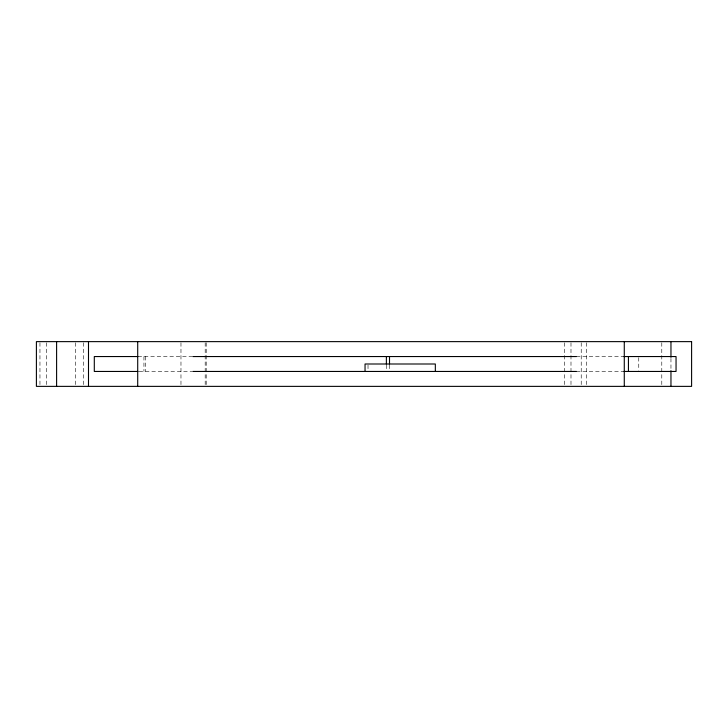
<?xml version="1.0" encoding="UTF-8"?>
<svg xmlns="http://www.w3.org/2000/svg" width="728" height="728" viewBox="0 0 728 728"><rect width="100%" height="100%" fill="white"/><g stroke="black" fill="none" stroke-linecap="round" stroke-linejoin="round"><path stroke-width="0.55" stroke-dasharray="3.64 2.73" d="M138.002 356.547L192.156 356.547M576.449 356.547L623.841 356.547M139.066 371.453L192.156 371.453M576.449 371.453L623.841 371.453M670.961 358.413L670.961 369.587M661.788 342.751L661.788 385.249M638.756 357.612L638.756 370.388M586.568 342.751L586.568 385.249M581.226 342.751L581.226 385.249M570.989 342.751L570.989 385.249M564.327 342.751L564.327 385.249M389.516 365.065L389.516 370.388M386.377 365.065L386.377 370.388M368.022 365.065L368.022 370.388M206.206 342.751L206.206 385.249M205.187 342.751L205.187 385.249M180.972 342.751L180.972 385.249M145.454 356.547L145.454 371.453M143.944 356.547L143.944 371.453M83.565 342.751L83.565 386.368M75.548 342.751L75.548 386.368M46.374 342.751L46.374 386.368M39.958 342.751L39.958 385.249"/><path stroke-width="1.09" d="M138.002 356.547L94.303 356.547L94.303 371.453L138.002 371.453M192.82 356.547L576.521 356.547M623.841 356.547L676.048 356.547L676.048 371.453L623.841 371.453M192.82 371.453L576.521 371.453M670.961 341.632L670.961 357.293M670.961 370.707L670.961 386.368M628.437 356.547L628.437 371.453M624.278 341.632L624.278 386.368M435.335 371.453L435.335 364L365.046 364L365.046 371.453M389.516 356.547L389.516 364M386.377 356.547L386.377 364M137.71 341.632L137.71 386.368M88.498 341.632L88.498 386.368M56.602 341.632L56.602 386.368M691.6 341.632L36.4 341.632L36.4 386.368L691.6 386.368L691.6 341.632"/></g></svg>
